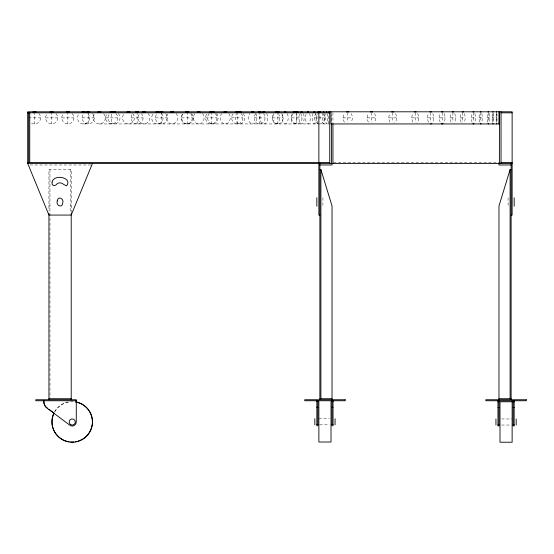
<?xml version="1.0" encoding="UTF-8"?>
<svg xmlns="http://www.w3.org/2000/svg" width="554" height="554" viewBox="0 0 554 554"><rect width="100%" height="100%" fill="white"/><g stroke="black" fill="none" stroke-linecap="round" stroke-linejoin="round"><path stroke-width="0.42" stroke-dasharray="2.77 2.08" d="M331.714 120.91L331.714 114.837M28.455 117.87L40.601 117.87M45.56 117.87L57.706 117.87M61.771 117.87L73.917 117.87M82.137 117.87L94.277 117.87M105.572 117.87L117.683 117.87M131.104 117.87L143.133 117.87M155.439 117.87L167.343 117.87M181.511 117.87L193.242 117.87M205.513 117.87L217.016 117.87M231.627 117.829L242.825 117.829M254.182 117.87L265.124 117.87M272.492 117.87L283.205 117.87M291.577 117.87L302.096 117.87M314.402 117.87L317.754 117.87M318.592 117.87L324.457 117.87M343.078 117.87L352.392 117.87M367.177 117.87L375.764 117.87M388.804 117.87L396.595 117.87M411.83 117.87L418.637 117.87M427.598 117.87L433.671 117.87M439.35 117.87L445.07 117.87M450.25 117.87L455.513 117.87M471.509 117.87L475.401 117.87M479.134 117.87L482.278 117.87M487.118 117.87L489.501 117.87M492.104 117.87L493.773 117.87M496.128 117.87L497.014 117.87M460.429 117.912L465.131 117.912M83.522 123.944L88.211 123.944L88.211 111.797M99.325 123.944L111.624 123.944L111.624 111.797M114.034 123.944L329.353 123.944M333.411 162.44L500.31 162.44M30.041 164.981L91.839 164.981M48.953 205.963L49.964 205.963M70.199 205.963L71.21 205.963M318.869 418.741L329.395 418.741M501.612 418.962L512.131 418.962M319.679 424.814L329.395 424.814M501.612 425.036L511.321 425.036M508.087 197.757L508.087 206.261M496.571 112.607L496.571 122.323M492.942 112.607L492.942 122.323M488.309 112.607L488.309 122.323M480.706 112.607L480.706 122.323M473.455 112.607L473.455 122.323M462.777 112.649L462.777 122.365M452.881 112.607L452.881 122.323M442.21 112.607L442.21 122.323M430.631 112.607L430.631 122.323M415.237 112.607L415.237 122.323M392.703 112.607L392.703 122.323M371.471 112.607L371.471 122.323M347.732 112.607L347.732 122.323M332.94 112.663L332.94 122.995M322.92 197.757L322.92 206.261M296.84 111.797L296.84 123.944M277.845 111.797L277.845 123.944M259.653 111.797L259.653 123.944M237.223 111.763L237.223 123.902M211.268 111.797L211.268 123.944M187.377 111.797L187.377 123.944M161.394 111.797L161.394 123.944M137.122 111.797L137.122 123.944M71.21 212.874L71.21 169.531L48.953 169.531L48.953 211.15M70.199 169.531L70.199 212.874M67.844 111.797L67.844 123.944M51.633 111.797L51.633 123.944M49.964 169.531L49.964 398.728M34.528 111.797L34.528 123.944M54.659 411.657A20.235 20.235 0 0 1 69.922 401.664M54.694 411.885A20.235 20.235 0 0 1 75.988 402.114M215.333 113.577A6.073 5.748 90 0 1 215.333 122.164A6.073 5.748 90 0 1 207.203 122.164A6.073 5.748 90 0 1 207.203 113.577M161.477 113.577A6.073 5.748 90 0 1 161.477 122.164A6.073 5.748 90 0 1 153.347 122.164A6.073 5.748 90 0 1 153.347 113.577M191.525 113.577A6.073 5.865 90 0 1 191.525 122.164A6.073 5.865 90 0 1 183.229 122.164A6.073 5.865 90 0 1 183.229 113.577M148.05 113.577A6.073 5.865 90 0 1 148.05 122.164A6.073 5.865 90 0 1 139.753 122.164A6.073 5.865 90 0 1 139.753 113.577M165.604 113.577A6.073 5.955 90 0 1 165.604 122.164A6.073 5.955 90 0 1 157.184 122.164A6.073 5.955 90 0 1 157.184 113.577M132.69 113.577A6.073 5.955 90 0 1 132.69 122.164A6.073 5.955 90 0 1 124.269 122.164A6.073 5.955 90 0 1 124.269 113.577M263.524 113.577A6.073 5.471 90 0 1 263.524 122.164A6.073 5.471 90 0 1 255.789 122.164A6.073 5.471 90 0 1 255.789 113.577M190.68 113.577A6.073 5.471 90 0 1 190.68 122.164A6.073 5.471 90 0 1 182.945 122.164A6.073 5.471 90 0 1 182.945 113.577M300.559 113.577A6.073 5.256 90 0 1 300.559 122.164A6.073 5.256 90 0 1 293.121 122.164A6.073 5.256 90 0 1 293.121 113.577M216.566 113.577A6.073 5.256 90 0 1 216.566 122.164A6.073 5.256 90 0 1 209.135 122.164A6.073 5.256 90 0 1 209.135 113.577M318.128 123.736A6.073 5.028 90 0 1 315.877 113.577M322.982 113.577A6.073 5.028 90 0 1 320.731 123.736M228.809 113.577A6.073 5.028 90 0 1 228.809 122.164A6.073 5.028 90 0 1 221.704 122.164A6.073 5.028 90 0 1 221.704 113.577M344.443 122.164A6.073 4.661 90 0 1 344.443 113.577M351.028 113.577A6.073 4.661 90 0 1 351.028 122.164M243.282 113.577A6.073 4.661 90 0 1 243.282 122.164A6.073 4.661 90 0 1 236.697 122.164A6.073 4.661 90 0 1 236.697 113.577M368.431 122.164A6.073 4.293 90 0 1 368.431 113.577M374.504 113.577A6.073 4.293 90 0 1 374.504 122.164M255.726 113.577A6.073 4.293 90 0 1 255.726 122.164A6.073 4.293 90 0 1 249.66 122.164A6.073 4.293 90 0 1 249.66 113.577M115.911 113.577A6.073 6.052 90 0 1 115.911 122.164A6.073 6.052 90 0 1 107.344 122.164A6.073 6.052 90 0 1 107.344 113.577M103.605 113.577A6.073 6.052 90 0 1 103.605 122.164A6.073 6.052 90 0 1 95.046 122.164A6.073 6.052 90 0 1 95.046 113.577M141.374 113.577A6.073 6.011 90 0 1 141.374 122.164A6.073 6.011 90 0 1 132.87 122.164A6.073 6.011 90 0 1 132.87 113.577M118.286 113.577A6.073 6.011 90 0 1 118.286 122.164A6.073 6.011 90 0 1 109.782 122.164A6.073 6.011 90 0 1 109.782 113.577M92.497 113.577A6.073 6.066 0 0 1 92.504 122.164A6.073 6.066 0 0 1 83.917 122.164A6.073 6.066 0 0 1 83.917 113.577M87.809 113.577A6.073 6.066 0 0 1 87.816 122.164A6.073 6.066 0 0 1 79.229 122.164A6.073 6.066 0 0 1 79.229 113.577M72.138 113.577A6.073 6.073 0 0 1 72.138 122.164A6.073 6.073 0 0 1 63.551 122.164A6.073 6.073 0 0 1 63.551 113.577M55.926 113.577A6.073 6.073 0 0 1 55.926 122.164A6.073 6.073 0 0 1 47.339 122.164A6.073 6.073 0 0 1 47.339 113.577M241.184 113.542A6.073 5.595 90 0 1 241.184 122.122A6.073 5.595 90 0 1 233.269 122.122A6.073 5.595 90 0 1 233.269 113.542M176.089 113.542A6.073 5.595 90 0 1 176.089 122.122A6.073 5.595 90 0 1 168.174 122.122A6.073 5.595 90 0 1 168.174 113.542M281.633 113.577A6.073 5.353 90 0 1 281.633 122.164A6.073 5.353 90 0 1 274.064 122.164A6.073 5.353 90 0 1 274.064 113.577M202.515 113.577A6.073 5.353 90 0 1 202.515 122.164A6.073 5.353 90 0 1 194.946 122.164A6.073 5.353 90 0 1 194.946 113.577M38.822 113.577A6.073 6.073 0 0 1 38.822 122.164A6.073 6.073 0 0 1 30.235 122.164M461.115 122.205A6.073 2.354 90 0 1 461.115 113.618M464.446 113.618A6.073 2.354 90 0 1 463.954 123.168M309.596 113.618A6.073 2.354 90 0 1 309.596 122.205A6.073 2.354 90 0 1 306.265 122.205A6.073 2.354 90 0 1 306.265 113.618M440.188 122.164A6.073 2.86 90 0 1 440.188 113.577M444.232 113.577A6.073 2.86 90 0 1 443.636 123.127M296.058 113.577A6.073 2.86 90 0 1 296.058 122.164A6.073 2.86 90 0 1 292.013 122.164A6.073 2.86 90 0 1 292.013 113.577M487.472 122.164A6.073 1.191 90 0 1 487.472 113.577M489.154 113.577A6.073 1.191 90 0 1 488.905 123.127M324.436 113.577A6.073 1.191 90 0 1 324.436 122.164A6.073 1.191 90 0 1 322.753 122.164A6.073 1.191 90 0 1 322.753 113.577M428.484 122.164A6.073 3.033 90 0 1 428.484 113.577M432.778 113.577A6.073 3.033 90 0 1 432.148 123.127M287.311 113.577A6.073 3.033 90 0 1 287.311 122.164A6.073 3.033 90 0 1 283.018 122.164A6.073 3.033 90 0 1 283.018 113.577M496.259 122.164A6.073 0.443 90 0 1 496.259 113.577M496.89 113.577A6.073 0.443 90 0 1 496.89 122.164M328.938 123.736A6.073 0.443 90 0 1 328.737 113.577M412.827 122.164A6.073 3.407 90 0 1 412.827 113.577M417.64 113.577A6.073 3.407 90 0 1 416.933 123.127M278.551 113.577A6.073 3.407 90 0 1 278.551 122.164A6.073 3.407 90 0 1 273.731 122.164A6.073 3.407 90 0 1 273.731 113.577M451.018 122.164A6.073 2.631 90 0 1 451.018 113.577M454.744 113.577A6.073 2.631 90 0 1 454.197 123.127M303.384 113.577A6.073 2.631 90 0 1 303.384 122.164A6.073 2.631 90 0 1 299.659 122.164A6.073 2.631 90 0 1 299.659 113.577M492.347 122.164A6.073 0.838 90 0 1 492.347 113.577M493.531 113.577A6.073 0.838 90 0 1 493.358 123.127M327.151 113.577A6.073 0.838 90 0 1 327.151 122.164A6.073 0.838 90 0 1 325.967 122.164A6.073 0.838 90 0 1 325.967 113.577M389.947 122.164A6.073 3.892 90 0 1 389.947 113.577M395.452 113.577A6.073 3.892 90 0 1 394.649 123.127M266.592 113.577A6.073 3.892 90 0 1 266.592 122.164A6.073 3.892 90 0 1 261.086 122.164A6.073 3.892 90 0 1 261.086 113.577M479.598 122.164A6.073 1.572 90 0 1 479.598 113.577M481.821 113.577A6.073 1.572 90 0 1 481.821 122.164M318.051 123.736A6.073 1.572 90 0 1 317.345 113.577M319.977 116.298A6.073 1.572 90 0 1 319.977 119.442M472.077 122.164A6.073 1.946 90 0 1 472.077 113.577M474.826 113.577A6.073 1.946 90 0 1 474.425 123.127M315.725 113.577A6.073 1.946 90 0 1 315.725 122.164A6.073 1.946 90 0 1 312.968 122.164A6.073 1.946 90 0 1 312.968 113.577"/><path stroke-width="0.83" d="M511.12 169.531L510.109 169.531L498.981 205.963L498.981 399.739M92.463 163.465L71.21 215.07L48.953 215.07L27.7 163.465L27.7 111.797L512.131 111.797L512.131 215.07L511.12 215.07M27.7 112.822L329.741 112.822M501.045 112.822L512.131 112.822M499.604 123.944L330.987 123.944L330.987 111.797M27.7 162.44L329.741 162.44M501.045 162.44L512.131 162.44M27.7 163.465L512.131 163.465M319.88 164.981L332.026 164.981L332.026 163.465M511.12 164.981L498.981 164.981L498.981 163.465M319.88 169.531L320.891 169.531L332.026 205.963L332.026 399.739M319.88 215.07L318.869 215.07L318.869 111.797M48.953 398.728L71.21 398.728M319.88 398.728L332.026 398.728M498.981 398.728L511.12 398.728M76.272 400.75L35.795 400.75L35.795 399.739L76.272 399.739L76.272 422.003A4.044 4.044 0 0 1 69.361 424.863L46.259 407.488A8.095 8.095 0 0 1 43.891 401.761L43.849 400.528M316.846 401.539L317.858 401.539M332.026 401.539L333.037 401.539M497.97 401.761L498.981 401.761M513.143 401.761L514.16 401.761M316.846 407.266L317.858 407.266M332.026 407.266L333.037 407.266M497.97 407.488L498.981 407.488M513.143 407.488L514.16 407.488M316.846 424.641L317.858 424.641M332.026 424.641L333.037 424.641M497.97 424.863L498.981 424.863M513.143 424.863L514.16 424.863M47.582 408.284L46.224 407.266A8.095 8.095 0 0 1 43.849 401.539M48.939 409.309L53.696 412.882M516.183 418.962L516.183 425.036M514.16 197.757L514.16 206.261M514.16 400.75L514.16 426.047M513.143 400.75L513.143 426.047M511.12 163.465L511.12 399.739M510.109 169.531L510.109 398.728M501.045 111.797L501.045 163.465M499.445 111.797L499.383 163.465M498.96 111.797L498.96 123.944M498.981 400.75L498.981 426.047M497.97 400.75L497.97 426.047M495.941 418.962L495.941 425.036M335.059 418.741L335.059 424.814M332.94 123.854L332.94 163.465M333.037 425.825L333.037 400.528L332.026 400.528L332.026 425.825M331.396 123.854L331.396 163.465M331.015 401.539L331.015 442.016L318.869 442.016L318.869 401.539M329.741 111.797L329.741 163.465M320.891 169.531L320.891 398.728M319.88 163.465L319.88 399.739M317.858 425.825L317.858 400.528L316.846 400.528L316.846 425.825M316.846 197.757L316.846 206.261M314.824 418.741L314.824 424.814M76.23 400.528L76.23 402.225M71.21 213.643L71.21 399.739M48.953 213.643L48.953 399.739M29.743 112.822L29.743 162.44M28.718 112.822L28.718 162.44M75.953 401.892A20.235 20.235 0 0 1 91.735 427.016M91.528 427.736A20.235 20.235 0 0 1 78.142 441.116M77.421 441.323A20.235 20.235 0 0 1 75.206 441.787M73.689 441.96A20.235 20.235 0 0 1 70.677 441.96M69.167 441.787A20.235 20.235 0 0 1 62.727 439.668M62.069 439.301A20.235 20.235 0 0 1 53.953 412.993M75.988 402.114A20.235 20.235 0 0 1 91.701 427.487A20.235 20.235 0 0 1 65.06 440.929A20.235 20.235 0 0 1 53.994 413.215M209.779 112.005A6.073 5.748 90 0 1 212.757 112.005M155.923 112.005A6.073 5.748 90 0 1 158.901 112.005M185.86 112.005A6.073 5.865 90 0 1 188.893 112.005M142.385 112.005A6.073 5.865 90 0 1 145.418 112.005M159.85 112.005A6.073 5.955 90 0 1 162.931 112.005M126.935 112.005A6.073 5.955 90 0 1 130.017 112.005M258.24 112.005A6.073 5.471 90 0 1 261.072 112.005M185.396 112.005A6.073 5.471 90 0 1 188.228 112.005M295.476 112.005A6.073 5.256 90 0 1 298.197 112.005M211.489 112.005A6.073 5.256 90 0 1 214.211 112.005M318.128 112.005A6.073 5.028 90 0 1 320.731 112.005M223.954 112.005A6.073 5.028 90 0 1 226.558 112.005M346.527 112.005A6.073 4.661 90 0 1 348.937 112.005M238.781 112.005A6.073 4.661 90 0 1 241.191 112.005M370.356 112.005A6.073 4.293 90 0 1 372.579 112.005M251.585 112.005A6.073 4.293 90 0 1 253.801 112.005M110.059 112.005A6.073 6.052 90 0 1 113.196 112.005M97.76 112.005A6.073 6.052 90 0 1 100.89 112.005M135.564 112.005A6.073 6.011 90 0 1 138.673 112.005M112.476 112.005A6.073 6.011 90 0 1 115.585 112.005M86.639 112.012A6.073 6.066 0 0 1 89.783 112.012M81.95 112.012A6.073 6.066 0 0 1 85.087 112.012M66.272 112.005A6.073 6.073 0 0 1 69.416 112.005M50.061 112.005A6.073 6.073 0 0 1 53.205 112.005M235.775 111.97A6.073 5.595 90 0 1 238.677 111.97M170.687 111.97A6.073 5.595 90 0 1 173.582 111.97M276.46 112.005A6.073 5.353 90 0 1 279.237 112.005M197.342 112.005A6.073 5.353 90 0 1 200.119 112.005M32.956 112.005A6.073 6.073 0 0 1 36.1 112.005M462.168 112.047A6.073 2.354 90 0 1 463.386 112.047M307.325 112.047A6.073 2.354 90 0 1 308.536 112.047M441.469 112.005A6.073 2.86 90 0 1 442.951 112.005M442.951 123.736A6.073 2.86 90 0 1 441.469 123.736M293.295 112.005A6.073 2.86 90 0 1 294.776 112.005M488.005 112.005A6.073 1.191 90 0 1 488.621 112.005M488.621 123.736A6.073 1.191 90 0 1 488.005 123.736M323.287 112.005A6.073 1.191 90 0 1 323.903 112.005M429.849 112.005A6.073 3.033 90 0 1 431.421 112.005M431.421 123.736A6.073 3.033 90 0 1 430.631 123.944M284.375 112.005A6.073 3.033 90 0 1 285.947 112.005M496.46 112.005A6.073 0.443 90 0 1 496.689 112.005M496.689 123.736A6.073 0.443 90 0 1 496.46 123.736M328.938 112.005A6.073 0.443 90 0 1 329.166 112.005M414.35 112.005A6.073 3.407 90 0 1 416.116 112.005M275.262 112.005A6.073 3.407 90 0 1 277.021 112.005M452.202 112.005A6.073 2.631 90 0 1 453.56 112.005M300.843 112.005A6.073 2.631 90 0 1 302.207 112.005M492.721 112.005A6.073 0.838 90 0 1 493.157 112.005M493.157 123.736A6.073 0.838 90 0 1 492.721 123.736M326.341 112.005A6.073 0.838 90 0 1 326.777 112.005M391.692 112.005A6.073 3.892 90 0 1 393.707 112.005M262.831 112.005A6.073 3.892 90 0 1 264.847 112.005M480.304 112.005A6.073 1.572 90 0 1 481.114 112.005M481.114 123.736A6.073 1.572 90 0 1 480.304 123.736M318.051 112.005A6.073 1.572 90 0 1 318.862 112.005M472.95 112.005A6.073 1.946 90 0 1 473.954 112.005M473.954 123.736A6.073 1.946 90 0 1 472.95 123.736M313.841 112.005A6.073 1.946 90 0 1 314.852 112.005M57.263 200.908C55.532 205.243 62.131 208.706 62.734 203.11C64.465 198.775 57.865 195.313 57.263 200.908M52.062 182.086C51.176 186.262 55.511 186.636 57.36 183.547C60.905 181.116 63.738 185.147 66.625 185.825C72.879 177.765 54.084 173.444 52.062 182.086M345.177 399.739L304.707 399.739L304.707 400.75L345.177 400.75L345.177 399.739M526.3 399.739L485.823 399.739L485.823 400.75L526.3 400.75L526.3 399.739M512.131 401.761L499.992 401.761L499.992 442.237L512.131 442.237L512.131 401.761M70.704 424.627A3.033 3.033 0 0 0 75.261 422.003A3.033 3.033 0 0 0 70.704 419.371A3.033 3.033 0 0 0 70.704 424.627"/></g></svg>
